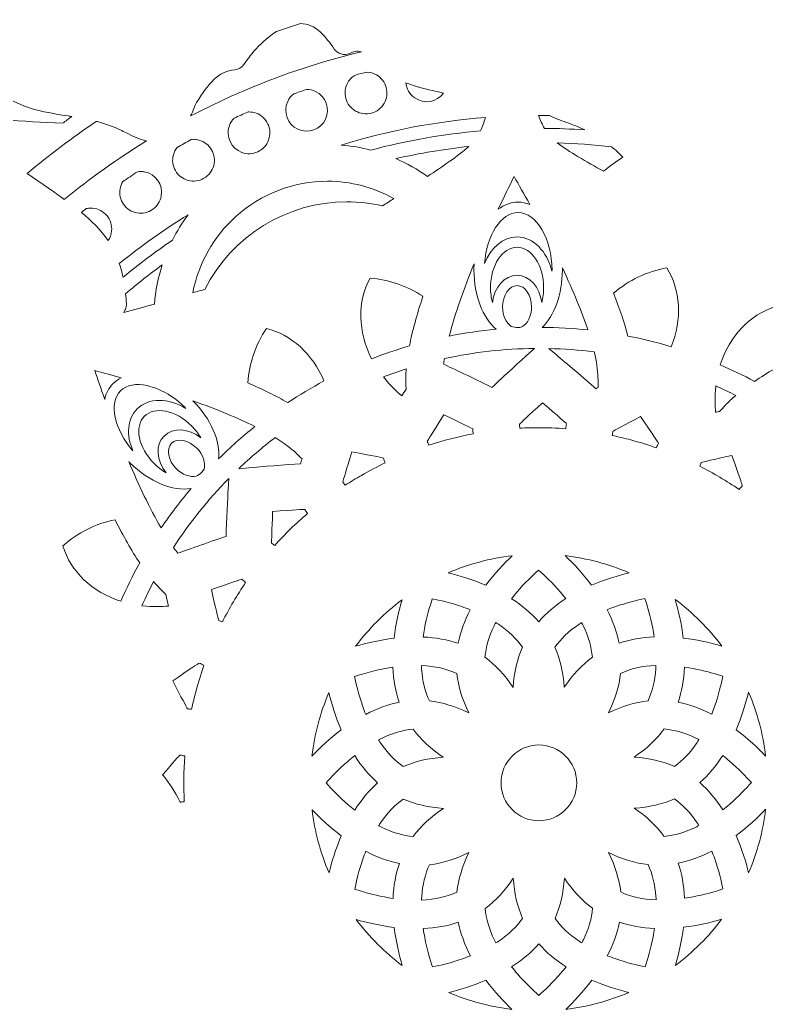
# Model space of a CAD drawing. Header units: millimetres. Extents: x -1844 to 2932, y -490 to 399.
# Drawn here: x 2193.6 to 2342.7, y -218.6 to -20.7 of the extents above; entities that cross this region are included whole.
import ezdxf

# ---------------------------------------------------------------- set-up
doc = ezdxf.new("R2010")
doc.units = ezdxf.units.MM
doc.header["$MEASUREMENT"] = 0
doc.layers.add('Layer 1', color=7, linetype='Continuous')

msp = doc.modelspace()

# ---------------------------------------------------------------- linework, layer by layer
at = {"layer": 'Layer 1', "lineweight": 0}
for points, knots in [([(2487.18, 398.64), (2241.69, 398.64), (2042.68, 199.63), (2042.68, -45.86), (2042.68, -291.35), (2241.69, -490.36), (2487.18, -490.36), (2732.67, -490.36), (2931.68, -291.35), (2931.68, -45.86), (2931.68, 199.63), (2732.67, 398.64), (2487.18, 398.64)], [0, 0, 0, 0, 1, 1, 1, 2, 2, 2, 3, 3, 3, 4, 4, 4, 4]), ([(2238.8, -34.67), (2235.03, -36.27), (2231.34, -38.01), (2227.73, -39.9), (2228.01, -39.37), (2228.22, -38.84), (2228.4, -38.37), (2228.57, -37.92), (2228.74, -37.49), (2228.91, -37.21), (2231.34, -33.44), (2233.18, -30.95), (2236.53, -30.67), (2237.27, -30.6), (2237.95, -30.21), (2238.38, -29.6), (2239.26, -28.32), (2240.03, -27.33), (2240.8, -26.48), (2242.1, -25.05), (2243.5, -23.88), (2244.89, -23.03), (2246.48, -22.47), (2248.07, -21.95), (2249.67, -21.44), (2251.14, -21.44), (2252.44, -21.99), (2253.65, -23.13), (2254.68, -24.1), (2255.56, -25.29), (2256.43, -26.54), (2257.12, -27.51), (2258.41, -27.87), (2259.5, -27.38), (2260.21, -27.06), (2260.95, -26.82), (2261.85, -27.07), (2253.99, -28.97), (2246.29, -31.5), (2238.8, -34.67)], [0, 0, 0, 0, 1, 1, 1, 2, 2, 2, 3, 3, 3, 4, 4, 4, 5, 5, 5, 6, 6, 6, 7, 7, 7, 8, 8, 8, 9, 9, 9, 10, 10, 10, 11, 11, 11, 12, 12, 12, 13, 13, 13, 13]), ([(2262.95, -31.14), (2263.6, -31.16), (2264.25, -31.34), (2264.85, -31.68), (2265.81, -32.24), (2266.5, -33.14), (2266.79, -34.22), (2267.08, -35.29), (2266.93, -36.42), (2266.38, -37.38), (2266.38, -37.38), (2266.38, -37.38), (2266.38, -37.38), (2265.82, -38.35), (2264.92, -39.04), (2263.84, -39.32), (2262.77, -39.61), (2261.64, -39.47), (2260.68, -38.91), (2259.71, -38.35), (2259.02, -37.45), (2258.74, -36.38), (2258.45, -35.3), (2258.59, -34.18), (2259.15, -33.21), (2259.52, -32.56), (2260.05, -32.06), (2260.65, -31.71), (2261.41, -31.51), (2262.18, -31.32), (2262.95, -31.14)], [0, 0, 0, 0, 1, 1, 1, 2, 2, 2, 3, 3, 3, 4, 4, 4, 5, 5, 5, 6, 6, 6, 7, 7, 7, 8, 8, 8, 9, 9, 9, 10, 10, 10, 10]), ([(2182.81, -32.73), (2184.47, -32.97), (2186.14, -33.17), (2187.81, -33.36), (2188.68, -34.42), (2189.69, -35.33), (2190.85, -36.08), (2194.65, -38.54), (2199.03, -39.23), (2203.27, -39.9), (2203.52, -39.94), (2203.76, -39.98), (2204, -40.02), (2203.38, -40.45), (2202.76, -40.89), (2202.15, -41.34), (2194.2, -41.07), (2186.34, -40.33), (2178.58, -39.09), (2179.79, -37.08), (2181.2, -34.94), (2182.81, -32.73)], [0, 0, 0, 0, 1, 1, 1, 2, 2, 2, 3, 3, 3, 4, 4, 4, 5, 5, 5, 6, 6, 6, 7, 7, 7, 7]), ([(2276.8, -35), (2277.3, -35.11), (2277.78, -35.21), (2278.25, -35.33), (2276.92, -37.16), (2274.35, -37.59), (2272.49, -36.29), (2271.45, -35.56), (2270.85, -34.44), (2270.74, -33.27), (2272.78, -34.1), (2274.85, -34.56), (2276.8, -35)], [0, 0, 0, 0, 1, 1, 1, 2, 2, 2, 3, 3, 3, 4, 4, 4, 4]), ([(2247.12, -37), (2247.4, -36.4), (2247.82, -35.89), (2248.32, -35.49), (2249.19, -35.18), (2250.05, -34.89), (2250.92, -34.59), (2251.52, -34.6), (2252.11, -34.73), (2252.67, -34.99), (2254.75, -35.96), (2255.65, -38.45), (2254.68, -40.53), (2253.71, -42.61), (2251.22, -43.52), (2249.14, -42.55), (2247.06, -41.58), (2246.15, -39.09), (2247.12, -37)], [0, 0, 0, 0, 1, 1, 1, 2, 2, 2, 3, 3, 3, 4, 4, 4, 5, 5, 5, 6, 6, 6, 6]), ([(2235.47, -41.83), (2235.68, -41.26), (2236, -40.76), (2236.42, -40.34), (2237.34, -39.91), (2238.27, -39.5), (2239.2, -39.1), (2239.26, -39.09), (2239.32, -39.09), (2239.39, -39.09), (2239.87, -39.09), (2240.35, -39.17), (2240.81, -39.34), (2241.86, -39.72), (2242.7, -40.49), (2243.17, -41.5), (2243.64, -42.51), (2243.69, -43.64), (2243.31, -44.69), (2243.31, -44.69), (2243.31, -44.69), (2243.31, -44.69), (2242.93, -45.73), (2242.16, -46.57), (2241.15, -47.04), (2240.14, -47.51), (2239.01, -47.56), (2237.96, -47.18), (2235.8, -46.39), (2234.68, -43.99), (2235.47, -41.83)], [0, 0, 0, 0, 1, 1, 1, 2, 2, 2, 3, 3, 3, 4, 4, 4, 5, 5, 5, 6, 6, 6, 7, 7, 7, 8, 8, 8, 9, 9, 9, 10, 10, 10, 10]), ([(2200.49, -55.12), (2200.47, -55.1), (2200.44, -55.09), (2200.42, -55.07), (2200.42, -55.07), (2195.07, -51.39), (2195.07, -51.39), (2199.5, -47.67), (2204.11, -44.19), (2208.89, -40.98), (2208.96, -41), (2209.03, -41.02), (2209.1, -41.03), (2210.81, -41.5), (2212.31, -42.04), (2213.69, -42.68), (2214.08, -42.86), (2214.48, -43.06), (2214.9, -43.28), (2216.01, -43.84), (2217.27, -44.48), (2218.67, -44.84), (2218.75, -44.86), (2218.83, -44.88), (2218.91, -44.89), (2213.18, -48.4), (2207.7, -52.3), (2202.47, -56.56), (2202.3, -56.43), (2202.12, -56.31), (2201.94, -56.18), (2201.45, -55.82), (2200.97, -55.47), (2200.49, -55.12)], [0, 0, 0, 0, 1, 1, 1, 2, 2, 2, 3, 3, 3, 4, 4, 4, 5, 5, 5, 6, 6, 6, 7, 7, 7, 8, 8, 8, 9, 9, 9, 10, 10, 10, 11, 11, 11, 11]), ([(2286.6, -40.2), (2286.32, -41.2), (2286, -42.09), (2285.64, -42.87), (2278.2, -43.52), (2270.88, -44.81), (2263.71, -46.71), (2261.78, -46.21), (2259.79, -45.88), (2257.78, -45.72), (2267.12, -42.82), (2276.79, -40.97), (2286.6, -40.2)], [0, 0, 0, 0, 1, 1, 1, 2, 2, 2, 3, 3, 3, 4, 4, 4, 4]), ([(2306.44, -42.68), (2303.77, -42.5), (2301.09, -42.39), (2298.4, -42.37), (2297.97, -41.62), (2297.57, -40.75), (2297.19, -39.78), (2297.19, -39.78), (2297.27, -39.78), (2297.27, -39.78), (2297.98, -39.78), (2298.7, -39.79), (2299.42, -39.8), (2300.43, -40.3), (2301.54, -40.76), (2302.79, -41.19), (2304.06, -41.63), (2305.28, -42.13), (2306.44, -42.68)], [0, 0, 0, 0, 1, 1, 1, 2, 2, 2, 3, 3, 3, 4, 4, 4, 5, 5, 5, 6, 6, 6, 6]), ([(2227.23, -52.77), (2226.15, -52.48), (2225.26, -51.79), (2224.7, -50.82), (2224.14, -49.86), (2223.99, -48.73), (2224.28, -47.66), (2224.43, -47.11), (2224.68, -46.62), (2225.01, -46.18), (2225.96, -45.64), (2226.91, -45.11), (2227.87, -44.59), (2228.01, -44.58), (2228.16, -44.56), (2228.3, -44.56), (2228.67, -44.56), (2229.03, -44.61), (2229.39, -44.71), (2230.47, -45), (2231.37, -45.69), (2231.92, -46.65), (2232.48, -47.62), (2232.63, -48.74), (2232.34, -49.82), (2232.05, -50.89), (2231.36, -51.79), (2230.4, -52.35), (2229.43, -52.91), (2228.31, -53.06), (2227.23, -52.77)], [0, 0, 0, 0, 1, 1, 1, 2, 2, 2, 3, 3, 3, 4, 4, 4, 5, 5, 5, 6, 6, 6, 7, 7, 7, 8, 8, 8, 9, 9, 9, 10, 10, 10, 10]), ([(2310.23, -50.94), (2306.82, -49.06), (2303.23, -46.99), (2300.97, -45.29), (2304.61, -45.39), (2308.23, -45.65), (2311.81, -46.05), (2312.62, -46.7), (2313.37, -47.4), (2314.09, -48.13), (2312.74, -48.98), (2311.45, -49.91), (2310.23, -50.94)], [0, 0, 0, 0, 1, 1, 1, 2, 2, 2, 3, 3, 3, 4, 4, 4, 4]), ([(2275.05, -51.98), (2273.05, -50.56), (2270.93, -49.38), (2268.73, -48.42), (2273.53, -47.33), (2278.39, -46.52), (2283.31, -45.98), (2281.24, -47.81), (2277.93, -50.08), (2275.05, -51.98)], [0, 0, 0, 0, 1, 1, 1, 2, 2, 2, 3, 3, 3, 3]), ([(2221.86, -55.89), (2221.66, -56.98), (2221.06, -57.94), (2220.14, -58.58), (2219.23, -59.22), (2218.12, -59.46), (2217.03, -59.27), (2215.93, -59.08), (2214.97, -58.47), (2214.33, -57.55), (2213.7, -56.64), (2213.45, -55.53), (2213.64, -54.44), (2213.73, -53.92), (2213.92, -53.45), (2214.17, -53.02), (2215.14, -52.35), (2216.11, -51.69), (2217.1, -51.04), (2217.31, -51.01), (2217.53, -50.99), (2217.75, -50.99), (2217.99, -50.99), (2218.23, -51.01), (2218.48, -51.05), (2220.74, -51.45), (2222.26, -53.62), (2221.86, -55.89)], [0, 0, 0, 0, 1, 1, 1, 2, 2, 2, 3, 3, 3, 4, 4, 4, 5, 5, 5, 6, 6, 6, 7, 7, 7, 8, 8, 8, 9, 9, 9, 9]), ([(2230.57, -74.55), (2229.85, -74.75), (2229.07, -74.97), (2228.17, -75.22), (2229.28, -69.38), (2232.29, -64.01), (2236.75, -59.99), (2241.79, -55.45), (2248.29, -52.94), (2255.05, -52.94), (2259.71, -52.94), (2264.27, -54.13), (2268.31, -56.38), (2267.61, -56.84), (2266.85, -57.35), (2266.09, -57.85), (2263.75, -57.31), (2261.34, -57.04), (2258.92, -57.04), (2247.01, -57.04), (2235.92, -63.9), (2230.57, -74.55)], [0, 0, 0, 0, 1, 1, 1, 2, 2, 2, 3, 3, 3, 4, 4, 4, 5, 5, 5, 6, 6, 6, 7, 7, 7, 7]), ([(2295.48, -57.58), (2294.74, -57.28), (2293.96, -57.12), (2293.15, -57.12), (2291.7, -57.12), (2290.35, -57.63), (2289.15, -58.54), (2290.29, -56.12), (2291.38, -53.91), (2292.33, -52.01), (2293.27, -53.63), (2294.34, -55.51), (2295.48, -57.58)], [0, 0, 0, 0, 1, 1, 1, 2, 2, 2, 3, 3, 3, 4, 4, 4, 4]), ([(2210.99, -59.8), (2211.7, -60.65), (2212.04, -61.73), (2211.95, -62.84), (2211.88, -63.57), (2211.63, -64.23), (2211.25, -64.8), (2209.78, -62.61), (2207.9, -60.8), (2205.92, -59.19), (2206.25, -58.93), (2206.57, -58.67), (2206.89, -58.41), (2207.18, -58.35), (2207.48, -58.31), (2207.78, -58.31), (2207.91, -58.31), (2208.03, -58.31), (2208.16, -58.33), (2209.27, -58.42), (2210.27, -58.95), (2210.99, -59.8)], [0, 0, 0, 0, 1, 1, 1, 2, 2, 2, 3, 3, 3, 4, 4, 4, 5, 5, 5, 6, 6, 6, 7, 7, 7, 7]), ([(2299.91, -70.91), (2298.92, -66.94), (2296.17, -64.07), (2292.94, -64.07), (2290.13, -64.07), (2287.68, -66.23), (2286.44, -69.4), (2286.82, -63.75), (2289.74, -59.19), (2293.15, -59.19), (2296.82, -59.19), (2299.92, -64.45), (2299.92, -70.68), (2299.92, -70.76), (2299.91, -70.83), (2299.91, -70.91)], [0, 0, 0, 0, 1, 1, 1, 2, 2, 2, 3, 3, 3, 4, 4, 4, 5, 5, 5, 5]), ([(2214.23, -72.1), (2214.03, -71.15), (2213.78, -70.26), (2213.49, -69.4), (2217.86, -65.86), (2222.44, -62.6), (2227.21, -59.65), (2226.02, -61.25), (2224.97, -62.95), (2224.08, -64.73), (2220.68, -67.02), (2217.4, -69.48), (2214.23, -72.1)], [0, 0, 0, 0, 1, 1, 1, 2, 2, 2, 3, 3, 3, 4, 4, 4, 4]), ([(2292.94, -71.72), (2290.43, -71.72), (2288.36, -74.1), (2288.02, -77.17), (2287.77, -76.24), (2287.63, -75.22), (2287.63, -74.16), (2287.63, -69.74), (2290.01, -66.14), (2292.94, -66.14), (2295.86, -66.14), (2298.24, -69.74), (2298.24, -74.16), (2298.24, -75.22), (2298.1, -76.24), (2297.85, -77.17), (2297.51, -74.1), (2295.44, -71.72), (2292.94, -71.72)], [0, 0, 0, 0, 1, 1, 1, 2, 2, 2, 3, 3, 3, 4, 4, 4, 5, 5, 5, 6, 6, 6, 6]), ([(2214.75, -75.4), (2217.12, -73.4), (2219.55, -71.48), (2222.05, -69.66), (2221.24, -72.18), (2220.71, -74.8), (2220.49, -77.47), (2218.4, -78.07), (2216.32, -78.66), (2214.4, -79.13), (2214.5, -78.94), (2214.6, -78.75), (2214.69, -78.56), (2214.85, -78.19), (2214.93, -77.79), (2214.91, -77.39), (2214.87, -76.71), (2214.82, -76.05), (2214.75, -75.4)], [0, 0, 0, 0, 1, 1, 1, 2, 2, 2, 3, 3, 3, 4, 4, 4, 5, 5, 5, 6, 6, 6, 6]), ([(2288.77, -82.52), (2285.62, -82.81), (2282.49, -83.26), (2279.39, -83.87), (2280.57, -79.33), (2282.37, -74.3), (2284.36, -69.42), (2284.34, -69.84), (2284.32, -70.26), (2284.32, -70.68), (2284.32, -75.83), (2286.1, -80.21), (2288.77, -82.52)], [0, 0, 0, 0, 1, 1, 1, 2, 2, 2, 3, 3, 3, 4, 4, 4, 4]), ([(2301.98, -70.24), (2304.17, -74.91), (2305.89, -79.07), (2307.07, -82.64), (2304.05, -82.32), (2300.99, -82.15), (2297.96, -82.13), (2300.4, -79.74), (2301.98, -75.55), (2301.98, -70.68), (2301.98, -70.54), (2301.98, -70.39), (2301.98, -70.24)], [0, 0, 0, 0, 1, 1, 1, 2, 2, 2, 3, 3, 3, 4, 4, 4, 4]), ([(2323.69, -86), (2320.86, -85.15), (2317.97, -84.43), (2315.08, -83.86), (2314.38, -81.28), (2313.41, -78.42), (2312.19, -75.33), (2315.23, -72.71), (2318.89, -70.95), (2322.84, -70.23), (2325.64, -74.69), (2325.95, -80.51), (2323.69, -86)], [0, 0, 0, 0, 1, 1, 1, 2, 2, 2, 3, 3, 3, 4, 4, 4, 4]), ([(2263.89, -88.42), (2261.14, -82.96), (2261.01, -77.02), (2263.57, -72.3), (2267.34, -72.61), (2270.96, -73.85), (2274.12, -75.93), (2272.92, -79.57), (2272.02, -82.89), (2271.45, -85.83), (2268.9, -86.58), (2266.36, -87.45), (2263.89, -88.42)], [0, 0, 0, 0, 1, 1, 1, 2, 2, 2, 3, 3, 3, 4, 4, 4, 4]), ([(2295.84, -78.05), (2295.84, -79.86), (2295.01, -81.46), (2293.89, -82.05), (2293.62, -82.13), (2293.34, -82.17), (2293.05, -82.18), (2292.62, -82.17), (2292.19, -82.08), (2291.78, -81.93), (2290.76, -81.26), (2290.03, -79.75), (2290.03, -78.05), (2290.03, -75.74), (2291.36, -73.79), (2292.94, -73.79), (2294.51, -73.79), (2295.84, -75.74), (2295.84, -78.05)], [0, 0, 0, 0, 1, 1, 1, 2, 2, 2, 3, 3, 3, 4, 4, 4, 5, 5, 5, 6, 6, 6, 6]), ([(2344.44, -78.05), (2346.78, -80.88), (2348.4, -84.25), (2349.15, -87.86), (2345.76, -89.57), (2342.8, -91.27), (2340.34, -92.93), (2338.12, -91.73), (2335.84, -90.62), (2333.53, -89.62), (2335.35, -83.91), (2339.38, -79.64), (2344.44, -78.05)], [0, 0, 0, 0, 1, 1, 1, 2, 2, 2, 3, 3, 3, 4, 4, 4, 4]), ([(2239.13, -93.21), (2239.41, -89.33), (2240.69, -85.59), (2242.86, -82.35), (2247.87, -83.59), (2252.11, -87.45), (2254.37, -92.83), (2251.88, -94.17), (2249.45, -95.62), (2247.12, -97.16), (2244.82, -95.85), (2242.14, -94.52), (2239.13, -93.21)], [0, 0, 0, 0, 1, 1, 1, 2, 2, 2, 3, 3, 3, 4, 4, 4, 4]), ([(2296.42, -86.34), (2296.42, -86.34), (2294.85, -87.75), (2294.85, -87.75), (2294.05, -88.47), (2290.17, -91.97), (2287.91, -94.15), (2285.48, -92.87), (2280.65, -90.61), (2278.57, -89.65), (2278.57, -89.65), (2278.26, -89.5), (2278.26, -89.5), (2278.31, -89.14), (2278.36, -88.77), (2278.43, -88.38), (2284.3, -87.09), (2290.35, -86.4), (2296.42, -86.34)], [0, 0, 0, 0, 1, 1, 1, 2, 2, 2, 3, 3, 3, 4, 4, 4, 5, 5, 5, 6, 6, 6, 6]), ([(2309.11, -94.16), (2308.95, -94.25), (2308.8, -94.33), (2308.66, -94.41), (2306.65, -92.55), (2302.57, -89.11), (2300.81, -87.65), (2300.81, -87.65), (2299.27, -86.36), (2299.27, -86.36), (2302.29, -86.43), (2305.33, -86.66), (2308.35, -87.04), (2308.8, -88.97), (2309.06, -90.68), (2309.1, -92.13), (2309.13, -92.79), (2309.13, -93.47), (2309.11, -94.16)], [0, 0, 0, 0, 1, 1, 1, 2, 2, 2, 3, 3, 3, 4, 4, 4, 5, 5, 5, 6, 6, 6, 6]), ([(2213.85, -92.22), (2213.27, -92.51), (2212.74, -92.89), (2212.27, -93.36), (2211.4, -94.23), (2210.84, -95.31), (2210.57, -96.52), (2209.83, -94.43), (2209.16, -92.48), (2208.6, -90.77), (2210.16, -91.19), (2211.94, -91.67), (2213.85, -92.22)], [0, 0, 0, 0, 1, 1, 1, 2, 2, 2, 3, 3, 3, 4, 4, 4, 4]), ([(2270.72, -93.31), (2270.72, -93.31), (2270.72, -93.31), (2270.72, -93.31), (2270.73, -93.7), (2270.75, -94.09), (2270.78, -94.5), (2270.48, -94.96), (2270.2, -95.41), (2269.93, -95.83), (2268.95, -95.02), (2267.66, -93.8), (2266.24, -92.04), (2267.76, -91.45), (2269.29, -90.92), (2270.8, -90.43), (2270.72, -91.46), (2270.69, -92.42), (2270.72, -93.31)], [0, 0, 0, 0, 1, 1, 1, 2, 2, 2, 3, 3, 3, 4, 4, 4, 5, 5, 5, 6, 6, 6, 6]), ([(2213.73, -94.82), (2214.94, -93.61), (2216.87, -93.3), (2219.04, -93.76), (2219.72, -93.97), (2220.41, -94.19), (2221.1, -94.41), (2222.99, -95.18), (2224.93, -96.46), (2226.64, -98.17), (2226.7, -98.22), (2226.75, -98.28), (2226.8, -98.33), (2223.29, -96.23), (2219.32, -96.15), (2217.04, -98.43), (2215.05, -100.42), (2214.85, -103.68), (2216.21, -106.8), (2212.48, -102.52), (2211.32, -97.23), (2213.73, -94.82)], [0, 0, 0, 0, 1, 1, 1, 2, 2, 2, 3, 3, 3, 4, 4, 4, 5, 5, 5, 6, 6, 6, 7, 7, 7, 7]), ([(2332.65, -93.84), (2333.98, -94.44), (2335.31, -95.07), (2336.61, -95.73), (2335.8, -96.42), (2335.08, -97.09), (2334.47, -97.75), (2334.47, -97.75), (2334.47, -97.75), (2334.47, -97.75), (2334.12, -98.12), (2333.78, -98.5), (2333.4, -98.93), (2333.12, -98.99), (2332.85, -99.05), (2332.58, -99.11), (2332.46, -97.85), (2332.42, -96.09), (2332.65, -93.84)], [0, 0, 0, 0, 1, 1, 1, 2, 2, 2, 3, 3, 3, 4, 4, 4, 5, 5, 5, 6, 6, 6, 6]), ([(2233.31, -108.42), (2233.66, -104.89), (2231.84, -100.49), (2228.2, -96.8), (2233.05, -98.54), (2237.2, -100.27), (2240.57, -101.95), (2238.04, -103.97), (2235.61, -106.14), (2233.31, -108.42)], [0, 0, 0, 0, 1, 1, 1, 2, 2, 2, 3, 3, 3, 3]), ([(2222.44, -103.84), (2220.67, -105.61), (2220.88, -108.76), (2222.82, -111.17), (2221.98, -110.69), (2221.17, -110.07), (2220.42, -109.32), (2217.29, -106.19), (2216.43, -101.96), (2218.5, -99.9), (2220.57, -97.83), (2224.79, -98.69), (2227.92, -101.82), (2228.67, -102.57), (2229.29, -103.38), (2229.77, -104.21), (2227.36, -102.28), (2224.21, -102.07), (2222.44, -103.84)], [0, 0, 0, 0, 1, 1, 1, 2, 2, 2, 3, 3, 3, 4, 4, 4, 5, 5, 5, 6, 6, 6, 6]), ([(2302.83, -101.41), (2302.83, -101.41), (2302.83, -101.41), (2302.83, -101.41), (2302.75, -101.74), (2302.69, -102.06), (2302.65, -102.39), (2300.82, -102.25), (2298.98, -102.18), (2297.16, -102.18), (2295.94, -102.18), (2294.71, -102.21), (2293.5, -102.27), (2293.47, -102.02), (2293.44, -101.76), (2293.4, -101.51), (2293.74, -101.15), (2295.12, -99.82), (2298, -97.19), (2301.24, -99.95), (2302.68, -101.25), (2302.83, -101.41)], [0, 0, 0, 0, 1, 1, 1, 2, 2, 2, 3, 3, 3, 4, 4, 4, 5, 5, 5, 6, 6, 6, 7, 7, 7, 7]), ([(2278.33, -99.59), (2282.16, -101.41), (2283.89, -102.3), (2284.09, -102.42), (2284.1, -102.75), (2284.12, -103.07), (2284.16, -103.4), (2281.18, -103.96), (2278.2, -104.73), (2275.3, -105.68), (2275.21, -105.44), (2275.11, -105.19), (2275, -104.96), (2275.24, -104.52), (2276.25, -102.85), (2278.33, -99.59)], [0, 0, 0, 0, 1, 1, 1, 2, 2, 2, 3, 3, 3, 4, 4, 4, 5, 5, 5, 5]), ([(2311.95, -103.74), (2312, -103.47), (2312.03, -103.21), (2312.06, -102.94), (2312.48, -102.68), (2314.16, -101.75), (2317.62, -99.96), (2320.04, -103.46), (2321.09, -105.1), (2321.19, -105.29), (2321.19, -105.29), (2321.19, -105.29), (2321.19, -105.29), (2321.03, -105.59), (2320.89, -105.89), (2320.76, -106.2), (2319.06, -105.61), (2317.34, -105.08), (2315.64, -104.62), (2314.44, -104.3), (2313.2, -104), (2311.95, -103.74)], [0, 0, 0, 0, 1, 1, 1, 2, 2, 2, 3, 3, 3, 4, 4, 4, 5, 5, 5, 6, 6, 6, 7, 7, 7, 7]), ([(2230.42, -110.47), (2230.28, -110.71), (2230.11, -110.94), (2229.92, -111.15), (2229.6, -111.45), (2229.24, -111.69), (2228.84, -111.88), (2227.65, -112.12), (2226.07, -111.57), (2224.86, -110.36), (2223.23, -108.73), (2222.79, -106.42), (2223.91, -105.3), (2225.02, -104.19), (2227.33, -104.63), (2228.97, -106.26), (2230.25, -107.55), (2230.79, -109.26), (2230.42, -110.47)], [0, 0, 0, 0, 1, 1, 1, 2, 2, 2, 3, 3, 3, 4, 4, 4, 5, 5, 5, 6, 6, 6, 6]), ([(2237.34, -110.37), (2239.63, -108.18), (2242.07, -106.1), (2244.59, -104.16), (2246.32, -105.22), (2247.74, -106.26), (2248.81, -107.27), (2249.2, -107.64), (2249.6, -108.03), (2249.98, -108.42), (2249.87, -108.78), (2249.78, -109.12), (2249.69, -109.42), (2246.94, -109.53), (2241.63, -109.99), (2239.36, -110.19), (2239.36, -110.19), (2237.34, -110.37), (2237.34, -110.37)], [0, 0, 0, 0, 1, 1, 1, 2, 2, 2, 3, 3, 3, 4, 4, 4, 5, 5, 5, 6, 6, 6, 6]), ([(2259.95, -107), (2264.13, -107.77), (2266.02, -108.18), (2266.25, -108.25), (2266.34, -108.57), (2266.45, -108.89), (2266.58, -109.2), (2264.96, -109.98), (2263.37, -110.82), (2261.84, -111.71), (2260.77, -112.33), (2259.68, -112.99), (2258.61, -113.69), (2258.46, -113.47), (2258.29, -113.26), (2258.12, -113.05), (2258.24, -112.56), (2258.77, -110.72), (2259.95, -107)], [0, 0, 0, 0, 1, 1, 1, 2, 2, 2, 3, 3, 3, 4, 4, 4, 5, 5, 5, 6, 6, 6, 6]), ([(2329.41, -109.88), (2329.52, -109.64), (2329.62, -109.4), (2329.71, -109.16), (2330.19, -109.02), (2332.05, -108.55), (2335.86, -107.72), (2337.28, -111.71), (2337.88, -113.56), (2337.93, -113.79), (2337.7, -114.03), (2337.49, -114.28), (2337.29, -114.53), (2334.78, -112.82), (2332.14, -111.26), (2329.41, -109.88)], [0, 0, 0, 0, 1, 1, 1, 2, 2, 2, 3, 3, 3, 4, 4, 4, 5, 5, 5, 5]), ([(2215.62, -109.2), (2219.5, -113.08), (2224.2, -114.92), (2227.83, -114.34), (2225.69, -116.86), (2223.68, -119.49), (2221.84, -122.22), (2219.53, -118.28), (2217.34, -113.62), (2215.36, -108.93), (2215.44, -109.02), (2215.53, -109.11), (2215.62, -109.2)], [0, 0, 0, 0, 1, 1, 1, 2, 2, 2, 3, 3, 3, 4, 4, 4, 4]), ([(2235.33, -112.35), (2235.33, -112.35), (2235.22, -114.48), (2235.22, -114.48), (2235.14, -115.99), (2234.88, -120.89), (2234.83, -123.92), (2232.27, -124.71), (2227.41, -126.47), (2225.19, -127.28), (2224.91, -126.92), (2224.62, -126.53), (2224.32, -126.11), (2227.5, -121.19), (2231.2, -116.57), (2235.33, -112.35)], [0, 0, 0, 0, 1, 1, 1, 2, 2, 2, 3, 3, 3, 4, 4, 4, 5, 5, 5, 5]), ([(2244.53, -125.71), (2244.33, -125.54), (2244.13, -125.39), (2243.91, -125.24), (2243.9, -124.74), (2243.94, -122.82), (2244.11, -118.92), (2248.37, -118.58), (2250.26, -118.49), (2250.52, -118.5), (2250.69, -118.78), (2250.88, -119.06), (2251.08, -119.32), (2248.76, -121.31), (2246.56, -123.45), (2244.53, -125.71)], [0, 0, 0, 0, 1, 1, 1, 2, 2, 2, 3, 3, 3, 4, 4, 4, 5, 5, 5, 5]), ([(2213.78, -136.87), (2208.03, -135.02), (2203.76, -130.94), (2202.21, -125.8), (2205.17, -123.17), (2208.75, -121.37), (2212.63, -120.57), (2214.29, -123.87), (2215.94, -126.77), (2217.56, -129.19), (2216.19, -131.68), (2214.92, -134.26), (2213.78, -136.87)], [0, 0, 0, 0, 1, 1, 1, 2, 2, 2, 3, 3, 3, 4, 4, 4, 4]), ([(2279.16, -131.2), (2283.21, -129.45), (2287.56, -128.28), (2291.95, -127.76), (2290.33, -129.31), (2288.43, -131.32), (2286.67, -133.67), (2283.98, -132.52), (2281.34, -131.73), (2279.16, -131.2)], [0, 0, 0, 0, 1, 1, 1, 2, 2, 2, 3, 3, 3, 3]), ([(2315.33, -131.18), (2313.15, -131.71), (2310.51, -132.5), (2307.81, -133.66), (2306.05, -131.31), (2304.15, -129.3), (2302.53, -127.75), (2306.92, -128.27), (2311.28, -129.43), (2315.33, -131.18)], [0, 0, 0, 0, 1, 1, 1, 2, 2, 2, 3, 3, 3, 3]), ([(2234.07, -140.99), (2233.83, -140.88), (2233.59, -140.78), (2233.34, -140.69), (2233.2, -140.21), (2232.73, -138.31), (2231.9, -134.54), (2235.94, -133.1), (2237.75, -132.52), (2237.98, -132.47), (2238.22, -132.69), (2238.46, -132.9), (2238.72, -133.1), (2237.01, -135.62), (2235.45, -138.26), (2234.07, -140.99)], [0, 0, 0, 0, 1, 1, 1, 2, 2, 2, 3, 3, 3, 4, 4, 4, 5, 5, 5, 5]), ([(2297.25, -140.94), (2295.76, -139.25), (2293.94, -137.71), (2291.81, -136.35), (2292.15, -135.92), (2292.5, -135.49), (2292.87, -135.06), (2294.45, -133.22), (2296.05, -131.7), (2297.24, -130.65), (2298.44, -131.7), (2300.04, -133.22), (2301.62, -135.05), (2301.99, -135.48), (2302.34, -135.91), (2302.68, -136.34), (2300.55, -137.71), (2298.73, -139.25), (2297.25, -140.94)], [0, 0, 0, 0, 1, 1, 1, 2, 2, 2, 3, 3, 3, 4, 4, 4, 5, 5, 5, 6, 6, 6, 6]), ([(2218, -137.76), (2218.73, -136.12), (2219.51, -134.51), (2220.34, -132.93), (2221.07, -133.81), (2221.8, -134.59), (2222.51, -135.26), (2222.61, -135.35), (2222.7, -135.44), (2222.8, -135.54), (2222.98, -136.35), (2223.15, -137.12), (2223.31, -137.83), (2222.04, -137.95), (2220.26, -138), (2218, -137.76)], [0, 0, 0, 0, 1, 1, 1, 2, 2, 2, 3, 3, 3, 4, 4, 4, 5, 5, 5, 5]), ([(2276.01, -136.35), (2277.54, -136.66), (2279.64, -137.16), (2281.89, -137.94), (2282.46, -138.14), (2283.02, -138.35), (2283.57, -138.56), (2282.41, -140.81), (2281.6, -143.06), (2281.16, -145.26), (2279.03, -144.54), (2276.69, -144.12), (2274.16, -144.01), (2274.24, -143.47), (2274.33, -142.91), (2274.43, -142.36), (2274.88, -139.98), (2275.51, -137.86), (2276.01, -136.35)], [0, 0, 0, 0, 1, 1, 1, 2, 2, 2, 3, 3, 3, 4, 4, 4, 5, 5, 5, 6, 6, 6, 6]), ([(2312.48, -137.96), (2314.77, -137.16), (2316.92, -136.64), (2318.48, -136.32), (2318.97, -137.8), (2319.59, -139.87), (2320.04, -142.21), (2320.15, -142.81), (2320.25, -143.4), (2320.34, -143.98), (2317.81, -144.09), (2315.46, -144.52), (2313.34, -145.24), (2312.9, -143.04), (2312.08, -140.79), (2310.92, -138.55), (2311.43, -138.34), (2311.95, -138.15), (2312.48, -137.96)], [0, 0, 0, 0, 1, 1, 1, 2, 2, 2, 3, 3, 3, 4, 4, 4, 5, 5, 5, 6, 6, 6, 6]), ([(2333.84, -145.82), (2331.7, -145.2), (2329.02, -144.56), (2326.13, -144.22), (2325.78, -141.32), (2325.14, -138.64), (2324.51, -136.49), (2328.03, -139.13), (2331.2, -142.3), (2333.84, -145.82)], [0, 0, 0, 0, 1, 1, 1, 2, 2, 2, 3, 3, 3, 3]), ([(2269.97, -136.55), (2269.35, -138.69), (2268.72, -141.36), (2268.37, -144.26), (2265.49, -144.6), (2262.82, -145.24), (2260.68, -145.86), (2263.31, -142.35), (2266.47, -139.18), (2269.97, -136.55)], [0, 0, 0, 0, 1, 1, 1, 2, 2, 2, 3, 3, 3, 3]), ([(2288.36, -141.74), (2288.46, -141.54), (2288.56, -141.33), (2288.67, -141.12), (2288.86, -141.24), (2289.03, -141.35), (2289.21, -141.47), (2291.23, -142.82), (2292.84, -144.35), (2294, -146.03), (2292.96, -148.42), (2292.34, -151.11), (2292.15, -154.06), (2290.5, -151.6), (2288.62, -149.58), (2286.52, -148.04), (2286.69, -146.02), (2287.31, -143.91), (2288.36, -141.74)], [0, 0, 0, 0, 1, 1, 1, 2, 2, 2, 3, 3, 3, 4, 4, 4, 5, 5, 5, 6, 6, 6, 6]), ([(2305.24, -141.49), (2305.43, -141.36), (2305.62, -141.24), (2305.82, -141.11), (2305.93, -141.32), (2306.04, -141.53), (2306.13, -141.73), (2307.19, -143.89), (2307.81, -146.01), (2307.98, -148.03), (2305.88, -149.57), (2304, -151.59), (2302.36, -154.05), (2302.17, -151.1), (2301.55, -148.41), (2300.5, -146.03), (2301.65, -144.36), (2303.24, -142.84), (2305.24, -141.49)], [0, 0, 0, 0, 1, 1, 1, 2, 2, 2, 3, 3, 3, 4, 4, 4, 5, 5, 5, 6, 6, 6, 6]), ([(2228.81, -154.77), (2228.49, -155.97), (2228.19, -157.2), (2227.93, -158.45), (2227.67, -158.41), (2227.4, -158.37), (2227.13, -158.35), (2226.87, -157.92), (2225.93, -156.21), (2224.15, -152.78), (2227.57, -150.42), (2229.21, -149.36), (2229.48, -149.21), (2229.78, -149.37), (2230.08, -149.52), (2230.39, -149.65), (2229.8, -151.34), (2229.27, -153.06), (2228.81, -154.77)], [0, 0, 0, 0, 1, 1, 1, 2, 2, 2, 3, 3, 3, 4, 4, 4, 5, 5, 5, 6, 6, 6, 6]), ([(2268.13, -150.04), (2268.25, -152.57), (2268.67, -154.92), (2269.39, -157.05), (2267.19, -157.49), (2264.95, -158.3), (2262.7, -159.47), (2262.5, -158.96), (2262.3, -158.43), (2262.12, -157.9), (2261.32, -155.62), (2260.8, -153.47), (2260.48, -151.91), (2262.42, -151.25), (2265.13, -150.48), (2268.13, -150.04)], [0, 0, 0, 0, 1, 1, 1, 2, 2, 2, 3, 3, 3, 4, 4, 4, 5, 5, 5, 5]), ([(2280.9, -151.3), (2281.19, -153.88), (2281.99, -156.52), (2283.3, -159.17), (2280.65, -157.87), (2278.01, -157.06), (2275.43, -156.78), (2274.56, -154.94), (2274.04, -152.8), (2273.87, -150.4), (2273.85, -150.18), (2273.84, -149.94), (2273.83, -149.71), (2276.52, -149.82), (2278.89, -150.35), (2280.9, -151.3)], [0, 0, 0, 0, 1, 1, 1, 2, 2, 2, 3, 3, 3, 4, 4, 4, 5, 5, 5, 5]), ([(2313.61, -151.28), (2315.62, -150.33), (2317.99, -149.79), (2320.68, -149.68), (2320.67, -149.89), (2320.66, -150.1), (2320.64, -150.31), (2320.48, -152.74), (2319.96, -154.9), (2319.09, -156.75), (2316.5, -157.04), (2313.86, -157.84), (2311.21, -159.16), (2312.52, -156.5), (2313.32, -153.86), (2313.61, -151.28)], [0, 0, 0, 0, 1, 1, 1, 2, 2, 2, 3, 3, 3, 4, 4, 4, 5, 5, 5, 5]), ([(2325.12, -157.01), (2325.84, -154.88), (2326.26, -152.54), (2326.37, -150.01), (2328.75, -150.36), (2330.87, -150.9), (2332.29, -151.31), (2332.87, -151.48), (2333.45, -151.67), (2334.03, -151.86), (2333.71, -153.42), (2333.2, -155.57), (2332.4, -157.86), (2332.21, -158.39), (2332.02, -158.91), (2331.82, -159.43), (2329.57, -158.26), (2327.32, -157.45), (2325.12, -157.01)], [0, 0, 0, 0, 1, 1, 1, 2, 2, 2, 3, 3, 3, 4, 4, 4, 5, 5, 5, 6, 6, 6, 6]), ([(2255.35, -155.1), (2255.88, -157.27), (2256.67, -159.9), (2257.81, -162.58), (2255.49, -164.32), (2253.5, -166.2), (2251.96, -167.81), (2252.47, -163.45), (2253.63, -159.13), (2255.35, -155.1)], [0, 0, 0, 0, 1, 1, 1, 2, 2, 2, 3, 3, 3, 3]), ([(2339.17, -155.02), (2340.91, -159.06), (2342.07, -163.4), (2342.59, -167.78), (2341.04, -166.16), (2339.05, -164.27), (2336.71, -162.53), (2337.86, -159.84), (2338.64, -157.2), (2339.17, -155.02)], [0, 0, 0, 0, 1, 1, 1, 2, 2, 2, 3, 3, 3, 3]), ([(2265.83, -164.28), (2268.01, -163.21), (2270.14, -162.58), (2272.18, -162.41), (2273.72, -164.5), (2275.74, -166.39), (2278.2, -168.03), (2275.25, -168.22), (2272.56, -168.85), (2270.18, -169.89), (2268.52, -168.74), (2266.99, -167.15), (2265.65, -165.15), (2265.52, -164.96), (2265.39, -164.77), (2265.27, -164.57), (2265.45, -164.47), (2265.64, -164.37), (2265.83, -164.28)], [0, 0, 0, 0, 1, 1, 1, 2, 2, 2, 3, 3, 3, 4, 4, 4, 5, 5, 5, 6, 6, 6, 6]), ([(2322.34, -162.38), (2324.36, -162.54), (2326.48, -163.16), (2328.65, -164.22), (2328.85, -164.31), (2329.05, -164.42), (2329.26, -164.53), (2329.13, -164.73), (2329.01, -164.92), (2328.88, -165.11), (2327.54, -167.11), (2326.01, -168.7), (2324.35, -169.86), (2321.97, -168.81), (2319.28, -168.19), (2316.32, -168), (2318.78, -166.36), (2320.8, -164.47), (2322.34, -162.38)], [0, 0, 0, 0, 1, 1, 1, 2, 2, 2, 3, 3, 3, 4, 4, 4, 5, 5, 5, 6, 6, 6, 6]), ([(2297.29, -165.58), (2301.46, -165.58), (2304.85, -168.98), (2304.85, -173.15), (2304.85, -177.32), (2301.46, -180.71), (2297.29, -180.71), (2293.12, -180.71), (2289.73, -177.32), (2289.73, -173.15), (2289.73, -168.98), (2293.12, -165.58), (2297.29, -165.58)], [0, 0, 0, 0, 1, 1, 1, 2, 2, 2, 3, 3, 3, 4, 4, 4, 4]), ([(2226.46, -176.91), (2226.21, -176.94), (2225.95, -176.97), (2225.7, -177.02), (2225.67, -176.99), (2225.63, -176.95), (2225.58, -176.9), (2224.64, -174.98), (2223.55, -173.15), (2222.11, -171.56), (2224.32, -168.96), (2225.4, -167.78), (2225.6, -167.58), (2225.93, -167.66), (2226.25, -167.72), (2226.58, -167.77), (2226.35, -170.81), (2226.31, -173.88), (2226.46, -176.91)], [0, 0, 0, 0, 1, 1, 1, 2, 2, 2, 3, 3, 3, 4, 4, 4, 5, 5, 5, 6, 6, 6, 6]), ([(2254.8, -173.15), (2255.83, -171.98), (2257.32, -170.42), (2259.12, -168.85), (2259.58, -168.46), (2260.04, -168.07), (2260.5, -167.71), (2261.86, -169.84), (2263.4, -171.66), (2265.09, -173.14), (2263.41, -174.63), (2261.87, -176.45), (2260.51, -178.59), (2260.08, -178.25), (2259.64, -177.89), (2259.21, -177.52), (2257.38, -175.94), (2255.86, -174.34), (2254.8, -173.15)], [0, 0, 0, 0, 1, 1, 1, 2, 2, 2, 3, 3, 3, 4, 4, 4, 5, 5, 5, 6, 6, 6, 6]), ([(2335.41, -177.4), (2334.96, -177.79), (2334.5, -178.17), (2334.03, -178.54), (2332.67, -176.41), (2331.13, -174.59), (2329.44, -173.1), (2331.13, -171.62), (2332.67, -169.79), (2334.03, -167.66), (2334.46, -168), (2334.89, -168.36), (2335.32, -168.73), (2337.16, -170.31), (2338.68, -171.9), (2339.73, -173.1), (2338.7, -174.27), (2337.22, -175.83), (2335.41, -177.4)], [0, 0, 0, 0, 1, 1, 1, 2, 2, 2, 3, 3, 3, 4, 4, 4, 5, 5, 5, 6, 6, 6, 6]), ([(2265.66, -181.14), (2267, -179.14), (2268.52, -177.55), (2270.19, -176.39), (2272.57, -177.43), (2275.26, -178.05), (2278.21, -178.24), (2275.75, -179.89), (2273.74, -181.77), (2272.19, -183.87), (2270.17, -183.71), (2268.05, -183.09), (2265.89, -182.03), (2265.69, -181.93), (2265.48, -181.83), (2265.28, -181.72), (2265.4, -181.52), (2265.53, -181.33), (2265.66, -181.14)], [0, 0, 0, 0, 1, 1, 1, 2, 2, 2, 3, 3, 3, 4, 4, 4, 5, 5, 5, 6, 6, 6, 6]), ([(2328.7, -181.97), (2326.52, -183.04), (2324.39, -183.67), (2322.35, -183.84), (2320.81, -181.74), (2318.79, -179.86), (2316.33, -178.22), (2319.28, -178.03), (2321.97, -177.4), (2324.35, -176.36), (2326.02, -177.51), (2327.54, -179.1), (2328.89, -181.1), (2329.02, -181.29), (2329.14, -181.48), (2329.27, -181.68), (2329.08, -181.78), (2328.89, -181.88), (2328.7, -181.97)], [0, 0, 0, 0, 1, 1, 1, 2, 2, 2, 3, 3, 3, 4, 4, 4, 5, 5, 5, 6, 6, 6, 6]), ([(2255.38, -191.15), (2253.66, -187.14), (2252.5, -182.84), (2251.98, -178.51), (2253.52, -180.11), (2255.51, -181.98), (2257.83, -183.72), (2256.69, -186.38), (2255.91, -189), (2255.38, -191.15)], [0, 0, 0, 0, 1, 1, 1, 2, 2, 2, 3, 3, 3, 3]), ([(2342.59, -178.42), (2342.07, -182.78), (2340.91, -187.1), (2339.18, -191.13), (2338.65, -188.96), (2337.86, -186.34), (2336.72, -183.67), (2339.05, -181.92), (2341.05, -180.04), (2342.59, -178.42)], [0, 0, 0, 0, 1, 1, 1, 2, 2, 2, 3, 3, 3, 3]), ([(2262.14, -188.39), (2262.32, -187.86), (2262.52, -187.33), (2262.72, -186.82), (2264.97, -187.99), (2267.21, -188.8), (2269.42, -189.23), (2268.69, -191.36), (2268.28, -193.71), (2268.16, -196.24), (2265.78, -195.89), (2263.66, -195.35), (2262.25, -194.94), (2261.66, -194.76), (2261.08, -194.58), (2260.51, -194.39), (2260.82, -192.83), (2261.34, -190.68), (2262.14, -188.39)], [0, 0, 0, 0, 1, 1, 1, 2, 2, 2, 3, 3, 3, 4, 4, 4, 5, 5, 5, 6, 6, 6, 6]), ([(2283.32, -187.09), (2282.01, -189.75), (2281.21, -192.39), (2280.92, -194.97), (2278.92, -195.92), (2276.55, -196.46), (2273.86, -196.57), (2273.87, -196.36), (2273.88, -196.15), (2273.89, -195.94), (2274.05, -193.51), (2274.58, -191.35), (2275.45, -189.5), (2278.03, -189.21), (2280.67, -188.4), (2283.32, -187.09)], [0, 0, 0, 0, 1, 1, 1, 2, 2, 2, 3, 3, 3, 4, 4, 4, 5, 5, 5, 5]), ([(2313.64, -194.95), (2313.35, -192.37), (2312.54, -189.73), (2311.23, -187.08), (2313.88, -188.38), (2316.52, -189.19), (2319.11, -189.47), (2319.97, -191.3), (2320.5, -193.45), (2320.67, -195.85), (2320.68, -196.07), (2320.7, -196.31), (2320.71, -196.54), (2318.02, -196.43), (2315.64, -195.9), (2313.64, -194.95)], [0, 0, 0, 0, 1, 1, 1, 2, 2, 2, 3, 3, 3, 4, 4, 4, 5, 5, 5, 5]), ([(2332.3, -194.9), (2332.3, -194.9), (2332.3, -194.9), (2332.3, -194.9), (2330.89, -195.31), (2328.78, -195.85), (2326.4, -196.2), (2326.29, -193.67), (2325.86, -191.33), (2325.14, -189.2), (2327.34, -188.76), (2329.59, -187.95), (2331.83, -186.78), (2332.04, -187.29), (2332.23, -187.81), (2332.42, -188.35), (2333.22, -190.63), (2333.74, -192.78), (2334.06, -194.34), (2333.48, -194.54), (2332.89, -194.72), (2332.3, -194.9)], [0, 0, 0, 0, 1, 1, 1, 2, 2, 2, 3, 3, 3, 4, 4, 4, 5, 5, 5, 6, 6, 6, 7, 7, 7, 7]), ([(2292.17, -192.2), (2292.37, -195.15), (2292.99, -197.84), (2294.03, -200.22), (2292.88, -201.89), (2291.29, -203.41), (2289.3, -204.76), (2289.11, -204.88), (2288.91, -205.01), (2288.71, -205.14), (2288.61, -204.95), (2288.52, -204.76), (2288.43, -204.57), (2287.35, -202.39), (2286.73, -200.26), (2286.56, -198.22), (2288.65, -196.68), (2290.53, -194.66), (2292.17, -192.2)], [0, 0, 0, 0, 1, 1, 1, 2, 2, 2, 3, 3, 3, 4, 4, 4, 5, 5, 5, 6, 6, 6, 6]), ([(2302.39, -192.19), (2304.03, -194.65), (2305.91, -196.67), (2308.01, -198.21), (2307.85, -200.23), (2307.23, -202.34), (2306.18, -204.51), (2306.08, -204.71), (2305.97, -204.92), (2305.86, -205.13), (2305.68, -205.01), (2305.5, -204.9), (2305.33, -204.78), (2303.31, -203.43), (2301.7, -201.9), (2300.54, -200.22), (2301.58, -197.83), (2302.2, -195.14), (2302.39, -192.19)], [0, 0, 0, 0, 1, 1, 1, 2, 2, 2, 3, 3, 3, 4, 4, 4, 5, 5, 5, 6, 6, 6, 6]), ([(2260.79, -200.45), (2262.91, -201.07), (2265.55, -201.69), (2268.41, -202.03), (2268.75, -204.88), (2269.38, -207.52), (2269.99, -209.64), (2266.53, -207.04), (2263.4, -203.91), (2260.79, -200.45)], [0, 0, 0, 0, 1, 1, 1, 2, 2, 2, 3, 3, 3, 3]), ([(2281.2, -201.01), (2281.64, -203.21), (2282.45, -205.46), (2283.62, -207.7), (2283.11, -207.91), (2282.58, -208.1), (2282.05, -208.29), (2279.76, -209.09), (2277.62, -209.61), (2276.06, -209.93), (2275.56, -208.45), (2274.95, -206.38), (2274.5, -204.03), (2274.38, -203.44), (2274.28, -202.85), (2274.2, -202.27), (2276.72, -202.15), (2279.07, -201.73), (2281.2, -201.01)], [0, 0, 0, 0, 1, 1, 1, 2, 2, 2, 3, 3, 3, 4, 4, 4, 5, 5, 5, 6, 6, 6, 6]), ([(2318.52, -209.9), (2317, -209.59), (2314.9, -209.09), (2312.64, -208.31), (2312.07, -208.11), (2311.51, -207.9), (2310.96, -207.68), (2312.13, -205.44), (2312.93, -203.19), (2313.37, -200.99), (2315.5, -201.71), (2317.85, -202.13), (2320.38, -202.24), (2320.3, -202.78), (2320.21, -203.34), (2320.1, -203.89), (2319.65, -206.27), (2319.03, -208.39), (2318.52, -209.9)], [0, 0, 0, 0, 1, 1, 1, 2, 2, 2, 3, 3, 3, 4, 4, 4, 5, 5, 5, 6, 6, 6, 6]), ([(2324.58, -209.62), (2325.2, -207.5), (2325.82, -204.85), (2326.16, -201.99), (2329.03, -201.65), (2331.68, -201.02), (2333.8, -200.4), (2331.19, -203.87), (2328.06, -207.01), (2324.58, -209.62)], [0, 0, 0, 0, 1, 1, 1, 2, 2, 2, 3, 3, 3, 3]), ([(2297.29, -215.61), (2296.13, -214.57), (2294.56, -213.09), (2293, -211.28), (2292.6, -210.83), (2292.22, -210.37), (2291.85, -209.9), (2293.98, -208.54), (2295.81, -207), (2297.29, -205.31), (2298.77, -207), (2300.6, -208.54), (2302.73, -209.9), (2302.39, -210.33), (2302.03, -210.76), (2301.66, -211.19), (2300.08, -213.03), (2298.49, -214.55), (2297.29, -215.61)], [0, 0, 0, 0, 1, 1, 1, 2, 2, 2, 3, 3, 3, 4, 4, 4, 5, 5, 5, 6, 6, 6, 6]), ([(2286.72, -212.59), (2288.45, -214.9), (2290.32, -216.88), (2291.92, -218.41), (2287.6, -217.89), (2283.31, -216.75), (2279.32, -215.04), (2281.47, -214.51), (2284.07, -213.73), (2286.72, -212.59)], [0, 0, 0, 0, 1, 1, 1, 2, 2, 2, 3, 3, 3, 3]), ([(2307.86, -212.58), (2310.52, -213.71), (2313.13, -214.49), (2315.28, -215.02), (2311.28, -216.73), (2306.99, -217.89), (2302.67, -218.41), (2304.27, -216.87), (2306.13, -214.89), (2307.86, -212.58)], [0, 0, 0, 0, 1, 1, 1, 2, 2, 2, 3, 3, 3, 3])]:
    msp.add_open_spline(points, degree=3, knots=knots, dxfattribs=at)

doc.saveas('drawing.dxf')
